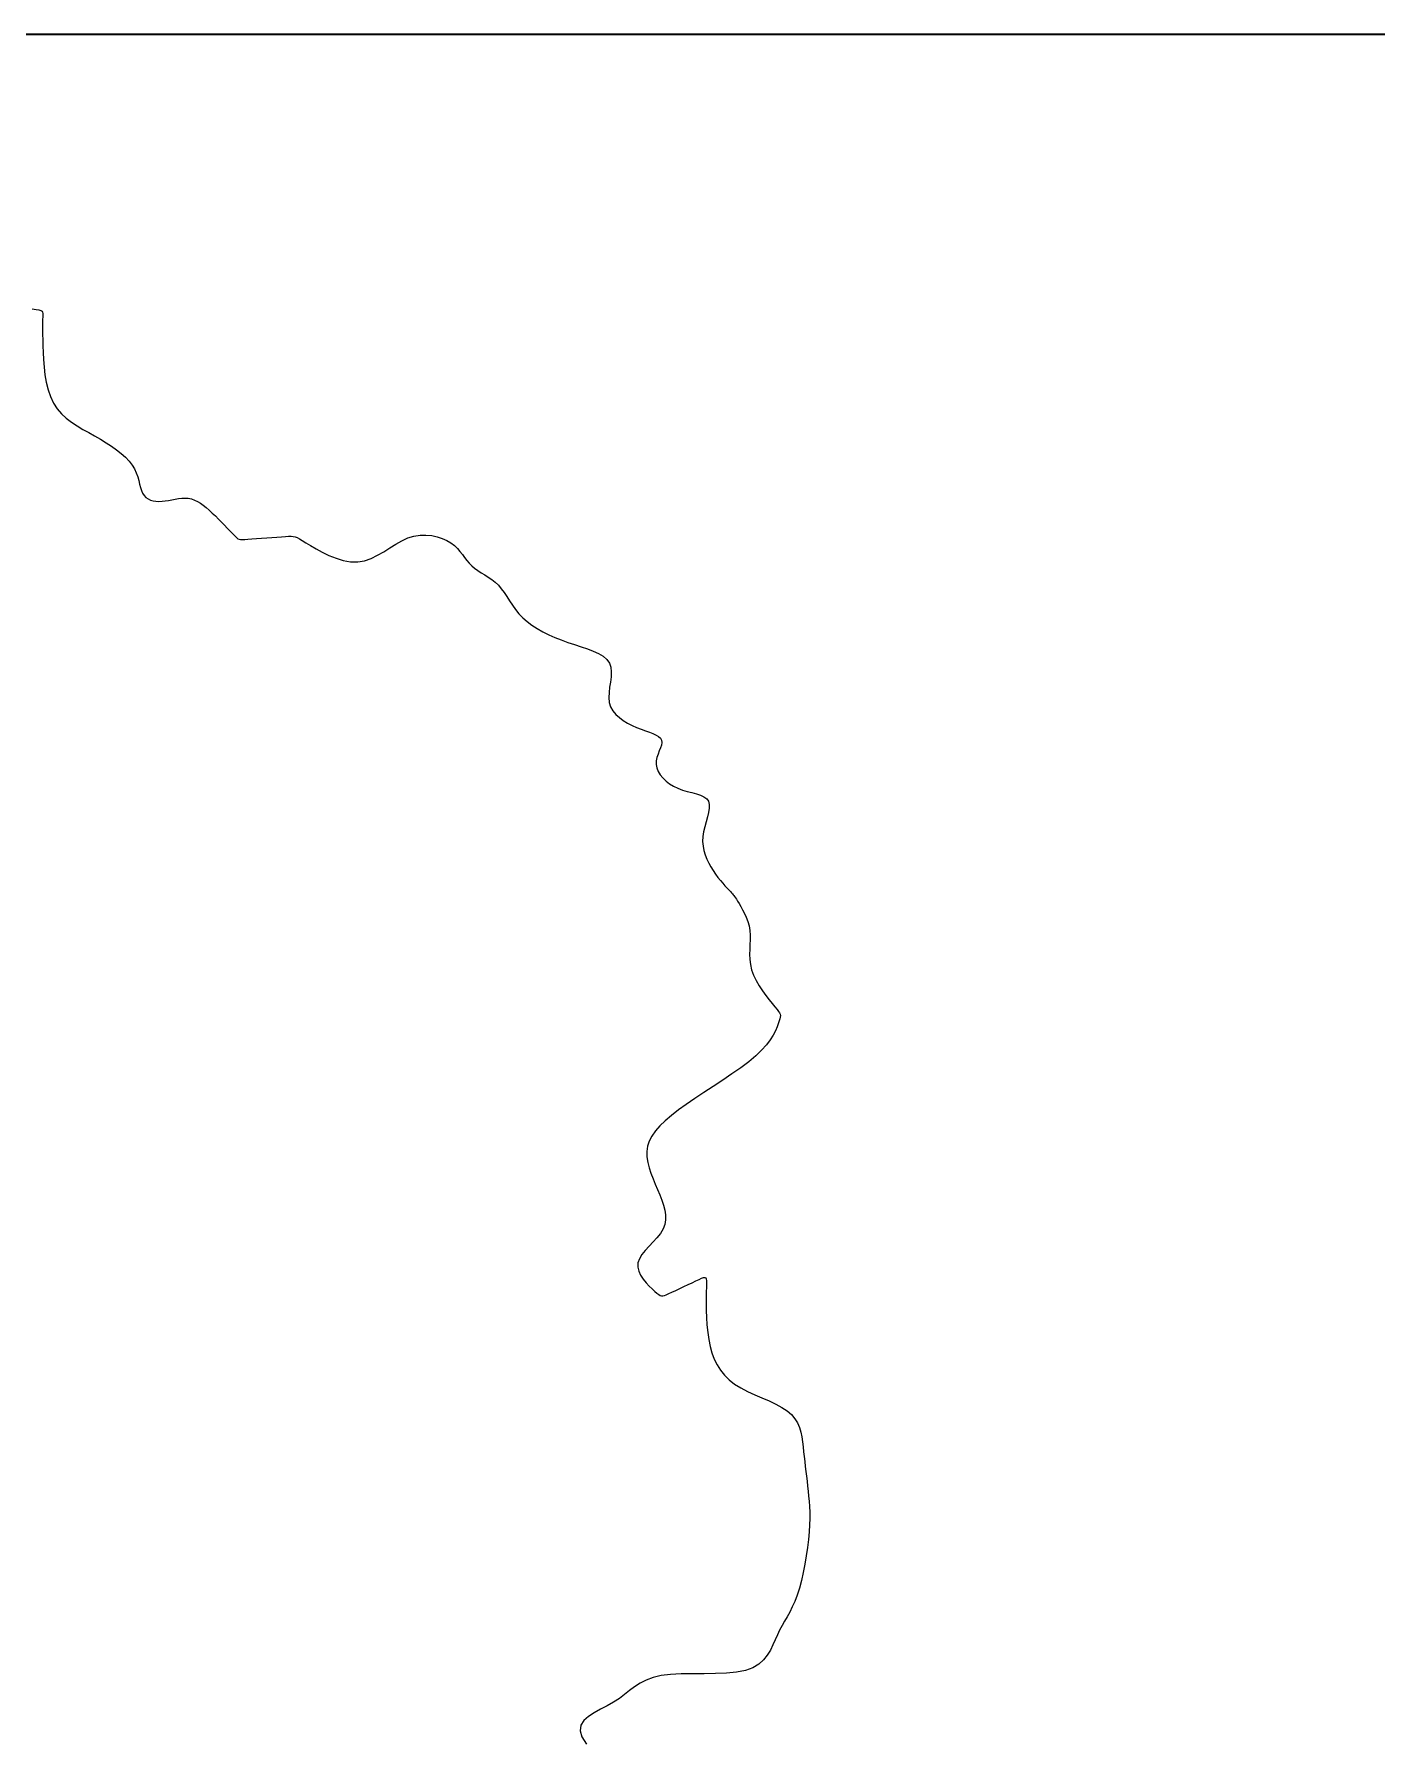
# Model space of a CAD drawing. Header units: feet. Extents: x 109753 to 150441, y 47761 to 75080.
# Drawn here: x 111404.34 to 111436.01, y 74657.27 to 74697.62 of the extents above; entities that cross this region are included whole.
import ezdxf

# ---------------------------------------------------------------- set-up
doc = ezdxf.new("R2010")
doc.units = ezdxf.units.FT
doc.header["$LTSCALE"] = 50
doc.header["$MEASUREMENT"] = 0
doc.layers.add('ELEVATION', color=95, linetype='Continuous', lineweight=35)
doc.layers.add('TREE', color=94, linetype='Continuous')

msp = doc.modelspace()

# ---------------------------------------------------------------- linework, layer by layer
at = {"layer": 'ELEVATION'}
msp.add_line((109753.152, 74697.62), (111618.664, 74697.62), dxfattribs=at)
at = {"layer": 'TREE'}
for p, q in [((111404.291, 74691.14), (111404.383, 74691.125)), ((111404.383, 74691.125), (111404.45, 74691.111)), ((111404.45, 74691.111), (111404.494, 74691.097)), ((111404.494, 74691.097), (111404.521, 74691.08)), ((111404.521, 74691.08), (111404.534, 74691.058)), ((111404.534, 74691.058), (111404.538, 74691.03)), ((111404.538, 74690.994), (111404.537, 74690.947)), ((111404.538, 74691.03), (111404.538, 74690.994)), ((111404.536, 74690.889), (111404.534, 74690.82)), ((111404.534, 74690.82), (111404.534, 74690.737)), ((111404.534, 74690.737), (111404.534, 74690.642)), ((111404.534, 74690.642), (111404.535, 74690.532)), ((111404.537, 74690.947), (111404.536, 74690.889)), ((111404.535, 74690.532), (111404.537, 74690.407)), ((111404.537, 74690.407), (111404.54, 74690.266)), ((111404.54, 74690.266), (111404.546, 74690.109)), ((111404.546, 74690.109), (111404.554, 74689.94)), ((111404.554, 74689.94), (111404.569, 74689.764)), ((111404.569, 74689.764), (111404.59, 74689.583)), ((111404.59, 74689.583), (111404.622, 74689.404)), ((111404.622, 74689.404), (111404.664, 74689.229)), ((111404.664, 74689.229), (111404.719, 74689.065)), ((111404.719, 74689.065), (111404.79, 74688.913)), ((111404.79, 74688.913), (111404.877, 74688.779)), ((111404.877, 74688.779), (111404.979, 74688.661)), ((111404.979, 74688.661), (111405.093, 74688.555)), ((111405.093, 74688.555), (111405.216, 74688.461)), ((111405.216, 74688.461), (111405.348, 74688.374)), ((111405.348, 74688.374), (111405.484, 74688.293)), ((111405.484, 74688.293), (111405.623, 74688.215)), ((111405.623, 74688.215), (111405.762, 74688.137)), ((111405.762, 74688.137), (111405.899, 74688.058)), ((111405.899, 74688.058), (111406.032, 74687.976)), ((111406.032, 74687.976), (111406.16, 74687.893)), ((111406.16, 74687.893), (111406.28, 74687.808)), ((111406.28, 74687.808), (111406.391, 74687.722)), ((111406.391, 74687.722), (111406.49, 74687.633)), ((111406.49, 74687.633), (111406.576, 74687.543)), ((111406.576, 74687.543), (111406.648, 74687.451)), ((111406.648, 74687.451), (111406.704, 74687.358)), ((111406.704, 74687.358), (111406.746, 74687.264)), ((111406.746, 74687.264), (111406.779, 74687.172)), ((111406.779, 74687.172), (111406.804, 74687.083)), ((111406.804, 74687.083), (111406.824, 74686.998)), ((111406.824, 74686.998), (111406.845, 74686.918)), ((111406.845, 74686.918), (111406.867, 74686.846)), ((111406.867, 74686.846), (111406.895, 74686.783)), ((111406.895, 74686.783), (111406.93, 74686.729)), ((111406.93, 74686.729), (111406.974, 74686.685)), ((111406.974, 74686.685), (111407.024, 74686.649)), ((111407.024, 74686.649), (111407.081, 74686.623)), ((111407.081, 74686.623), (111407.143, 74686.605)), ((111407.143, 74686.605), (111407.209, 74686.594)), ((111407.209, 74686.594), (111407.279, 74686.59)), ((111407.279, 74686.59), (111407.353, 74686.594)), ((111407.353, 74686.594), (111407.429, 74686.602)), ((111407.429, 74686.602), (111407.506, 74686.616)), ((111407.506, 74686.616), (111407.584, 74686.631)), ((111407.584, 74686.631), (111407.663, 74686.646)), ((111407.663, 74686.646), (111407.742, 74686.659)), ((111407.742, 74686.659), (111407.82, 74686.668)), ((111407.82, 74686.668), (111407.898, 74686.67)), ((111407.898, 74686.67), (111407.973, 74686.665)), ((111407.973, 74686.665), (111408.046, 74686.649)), ((111408.046, 74686.649), (111408.117, 74686.625)), ((111408.117, 74686.625), (111408.187, 74686.591)), ((111408.187, 74686.591), (111408.257, 74686.549)), ((111408.257, 74686.549), (111408.326, 74686.501)), ((111408.326, 74686.501), (111408.395, 74686.445)), ((111408.395, 74686.445), (111408.465, 74686.384)), ((111408.465, 74686.384), (111408.537, 74686.318)), ((111408.537, 74686.318), (111408.611, 74686.249)), ((111408.611, 74686.249), (111408.684, 74686.176)), ((111408.684, 74686.176), (111408.757, 74686.103)), ((111408.757, 74686.103), (111408.827, 74686.032)), ((111408.827, 74686.032), (111408.893, 74685.964)), ((111408.893, 74685.964), (111408.954, 74685.901)), ((111408.954, 74685.901), (111409.008, 74685.844)), ((111409.008, 74685.844), (111409.053, 74685.797)), ((111409.053, 74685.797), (111409.088, 74685.76)), ((111409.088, 74685.76), (111409.118, 74685.732)), ((111409.118, 74685.732), (111409.145, 74685.712)), ((111409.581, 74685.714), (111409.7, 74685.723)), ((111409.7, 74685.723), (111409.823, 74685.732)), ((111409.823, 74685.732), (111409.947, 74685.741)), ((111409.947, 74685.741), (111410.065, 74685.749)), ((111410.065, 74685.749), (111410.173, 74685.757)), ((111410.173, 74685.757), (111410.266, 74685.764)), ((111410.266, 74685.764), (111410.339, 74685.769)), ((111410.339, 74685.769), (111410.397, 74685.771)), ((111410.397, 74685.771), (111410.446, 74685.767)), ((111410.446, 74685.767), (111410.492, 74685.758)), ((111410.492, 74685.758), (111410.539, 74685.74)), ((111410.539, 74685.74), (111410.593, 74685.711)), ((111413.014, 74685.664), (111413.156, 74685.729)), ((111413.156, 74685.729), (111413.298, 74685.772)), ((111413.298, 74685.772), (111413.44, 74685.794)), ((111413.44, 74685.794), (111413.58, 74685.798)), ((111413.58, 74685.798), (111413.715, 74685.785)), ((111413.715, 74685.785), (111413.843, 74685.758)), ((111413.843, 74685.758), (111413.963, 74685.719)), ((111409.145, 74685.712), (111409.174, 74685.7)), ((111409.174, 74685.7), (111409.208, 74685.694)), ((111409.208, 74685.694), (111409.251, 74685.692)), ((111409.251, 74685.692), (111409.308, 74685.695)), ((111409.308, 74685.695), (111409.381, 74685.7)), ((111409.381, 74685.7), (111409.473, 74685.707)), ((111409.473, 74685.707), (111409.581, 74685.714)), ((111410.593, 74685.711), (111410.661, 74685.672)), ((111410.661, 74685.672), (111410.747, 74685.618)), ((111410.747, 74685.618), (111410.856, 74685.551)), ((111410.856, 74685.551), (111410.986, 74685.475)), ((111410.986, 74685.475), (111411.132, 74685.396)), ((111411.132, 74685.396), (111411.291, 74685.319)), ((111411.291, 74685.319), (111411.458, 74685.252)), ((111412.289, 74685.247), (111412.44, 74685.32)), ((111412.44, 74685.32), (111412.587, 74685.405)), ((111412.587, 74685.405), (111412.731, 74685.496)), ((111412.731, 74685.496), (111412.873, 74685.584)), ((111412.873, 74685.584), (111413.014, 74685.664)), ((111413.963, 74685.719), (111414.072, 74685.67)), ((111414.072, 74685.67), (111414.168, 74685.613)), ((111414.168, 74685.613), (111414.251, 74685.55)), ((111414.251, 74685.55), (111414.321, 74685.482)), ((111414.321, 74685.482), (111414.383, 74685.412)), ((111414.383, 74685.412), (111414.439, 74685.341)), ((111414.439, 74685.341), (111414.492, 74685.269)), ((111411.458, 74685.252), (111411.63, 74685.2)), ((111411.63, 74685.2), (111411.802, 74685.169)), ((111411.802, 74685.169), (111411.971, 74685.166)), ((111411.971, 74685.166), (111412.133, 74685.193)), ((111412.133, 74685.193), (111412.289, 74685.247)), ((111414.492, 74685.269), (111414.545, 74685.199)), ((111414.545, 74685.199), (111414.6, 74685.132)), ((111414.6, 74685.132), (111414.661, 74685.07)), ((111414.661, 74685.07), (111414.729, 74685.013)), ((111414.729, 74685.013), (111414.804, 74684.96)), ((111414.804, 74684.96), (111414.884, 74684.909)), ((111414.884, 74684.909), (111414.967, 74684.858)), ((111414.967, 74684.858), (111415.05, 74684.804)), ((111415.05, 74684.804), (111415.133, 74684.747)), ((111415.133, 74684.747), (111415.213, 74684.683)), ((111415.213, 74684.683), (111415.288, 74684.612)), ((111415.288, 74684.612), (111415.358, 74684.53)), ((111415.358, 74684.53), (111415.423, 74684.441)), ((111415.423, 74684.441), (111415.487, 74684.346)), ((111415.487, 74684.346), (111415.551, 74684.246)), ((111415.551, 74684.246), (111415.619, 74684.144)), ((111415.619, 74684.144), (111415.692, 74684.042)), ((111415.692, 74684.042), (111415.772, 74683.942)), ((111415.772, 74683.942), (111415.863, 74683.846)), ((111415.863, 74683.846), (111415.966, 74683.755)), ((111415.966, 74683.755), (111416.08, 74683.67)), ((111416.08, 74683.67), (111416.204, 74683.59)), ((111416.204, 74683.59), (111416.337, 74683.516)), ((111416.337, 74683.516), (111416.477, 74683.446)), ((111416.477, 74683.446), (111416.623, 74683.382)), ((111416.623, 74683.382), (111416.774, 74683.321)), ((111416.774, 74683.321), (111416.929, 74683.265)), ((111416.929, 74683.265), (111417.085, 74683.213)), ((111417.085, 74683.213), (111417.239, 74683.163)), ((111417.239, 74683.163), (111417.388, 74683.112)), ((111417.388, 74683.112), (111417.527, 74683.059)), ((111417.527, 74683.059), (111417.653, 74683.001)), ((111417.653, 74683.001), (111417.761, 74682.936)), ((111417.761, 74682.936), (111417.847, 74682.861)), ((111417.847, 74682.861), (111417.908, 74682.775)), ((111417.908, 74682.775), (111417.942, 74682.677)), ((111417.942, 74682.677), (111417.953, 74682.567)), ((111417.953, 74682.567), (111417.947, 74682.45)), ((111417.914, 74682.204), (111417.899, 74682.081)), ((111417.932, 74682.328), (111417.914, 74682.204)), ((111417.947, 74682.45), (111417.932, 74682.328)), ((111417.899, 74682.081), (111417.894, 74681.962)), ((111417.894, 74681.962), (111417.905, 74681.849)), ((111417.905, 74681.849), (111417.938, 74681.746)), ((111417.938, 74681.746), (111417.991, 74681.652)), ((111417.991, 74681.652), (111418.06, 74681.566)), ((111418.06, 74681.566), (111418.144, 74681.49)), ((111418.144, 74681.49), (111418.237, 74681.421)), ((111418.237, 74681.421), (111418.339, 74681.36)), ((111418.339, 74681.36), (111418.444, 74681.305)), ((111418.444, 74681.305), (111418.551, 74681.258)), ((111418.551, 74681.258), (111418.656, 74681.217)), ((111418.656, 74681.217), (111418.757, 74681.18)), ((111418.757, 74681.18), (111418.851, 74681.145)), ((111418.851, 74681.145), (111418.936, 74681.112)), ((111418.936, 74681.112), (111419.01, 74681.078)), ((111419.01, 74681.078), (111419.07, 74681.042)), ((111419.07, 74681.042), (111419.113, 74681.002)), ((111419.113, 74681.002), (111419.139, 74680.955)), ((111419.144, 74680.901), (111419.134, 74680.841)), ((111419.139, 74680.955), (111419.144, 74680.901)), ((111419.031, 74680.549), (111419.015, 74680.468)), ((111419.056, 74680.627), (111419.031, 74680.549)), ((111419.085, 74680.703), (111419.056, 74680.627)), ((111419.112, 74680.774), (111419.085, 74680.703)), ((111419.134, 74680.841), (111419.112, 74680.774)), ((111419.015, 74680.468), (111419.013, 74680.385)), ((111419.013, 74680.385), (111419.028, 74680.302)), ((111419.028, 74680.302), (111419.06, 74680.22)), ((111419.06, 74680.22), (111419.108, 74680.14)), ((111419.108, 74680.14), (111419.169, 74680.064)), ((111419.169, 74680.064), (111419.244, 74679.992)), ((111419.244, 74679.992), (111419.329, 74679.927)), ((111419.329, 74679.927), (111419.424, 74679.869)), ((111419.424, 74679.869), (111419.527, 74679.82)), ((111419.527, 74679.82), (111419.636, 74679.78)), ((111419.636, 74679.78), (111419.747, 74679.747)), ((111419.747, 74679.747), (111419.857, 74679.718)), ((111419.857, 74679.718), (111419.962, 74679.689)), ((111419.962, 74679.689), (111420.057, 74679.658)), ((111420.057, 74679.658), (111420.139, 74679.62)), ((111420.139, 74679.62), (111420.204, 74679.573)), ((111420.204, 74679.573), (111420.247, 74679.513)), ((111420.247, 74679.513), (111420.266, 74679.439)), ((111420.266, 74679.351), (111420.249, 74679.252)), ((111420.266, 74679.439), (111420.266, 74679.351)), ((111420.159, 74678.914), (111420.132, 74678.796)), ((111420.191, 74679.031), (111420.159, 74678.914)), ((111420.223, 74679.144), (111420.191, 74679.031)), ((111420.249, 74679.252), (111420.223, 74679.144)), ((111420.114, 74678.679), (111420.109, 74678.565)), ((111420.109, 74678.565), (111420.118, 74678.455)), ((111420.132, 74678.796), (111420.114, 74678.679)), ((111420.118, 74678.455), (111420.138, 74678.349)), ((111420.138, 74678.349), (111420.168, 74678.247)), ((111420.168, 74678.247), (111420.206, 74678.149)), ((111420.206, 74678.149), (111420.252, 74678.055)), ((111420.252, 74678.055), (111420.302, 74677.964)), ((111420.302, 74677.964), (111420.357, 74677.878)), ((111420.357, 74677.878), (111420.413, 74677.796)), ((111420.413, 74677.796), (111420.47, 74677.718)), ((111420.47, 74677.718), (111420.527, 74677.646)), ((111420.527, 74677.646), (111420.583, 74677.58)), ((111420.583, 74677.58), (111420.635, 74677.519)), ((111420.635, 74677.519), (111420.684, 74677.466)), ((111420.684, 74677.466), (111420.726, 74677.42)), ((111420.726, 74677.42), (111420.762, 74677.382)), ((111420.762, 74677.382), (111420.791, 74677.352)), ((111420.791, 74677.352), (111420.813, 74677.327)), ((111420.813, 74677.327), (111420.832, 74677.306)), ((111420.832, 74677.306), (111420.848, 74677.286)), ((111420.848, 74677.286), (111420.864, 74677.263)), ((111420.864, 74677.263), (111420.882, 74677.236)), ((111420.882, 74677.236), (111420.905, 74677.201)), ((111420.905, 74677.201), (111420.933, 74677.156)), ((111420.933, 74677.156), (111420.968, 74677.1)), ((111420.968, 74677.1), (111421.009, 74677.032)), ((111421.009, 74677.032), (111421.052, 74676.954)), ((111421.052, 74676.954), (111421.096, 74676.868)), ((111421.096, 74676.868), (111421.137, 74676.775)), ((111421.137, 74676.775), (111421.174, 74676.675)), ((111421.174, 74676.675), (111421.203, 74676.572)), ((111421.203, 74676.572), (111421.223, 74676.465)), ((111421.223, 74676.465), (111421.231, 74676.356)), ((111421.225, 74676.133), (111421.219, 74676.018)), ((111421.23, 74676.245), (111421.225, 74676.133)), ((111421.231, 74676.356), (111421.23, 74676.245)), ((111421.219, 74676.018), (111421.216, 74675.902)), ((111421.216, 74675.902), (111421.22, 74675.783)), ((111421.22, 74675.783), (111421.234, 74675.661)), ((111421.234, 74675.661), (111421.264, 74675.537)), ((111421.264, 74675.537), (111421.31, 74675.411)), ((111421.31, 74675.411), (111421.371, 74675.285)), ((111421.371, 74675.285), (111421.443, 74675.161)), ((111421.443, 74675.161), (111421.52, 74675.042)), ((111421.52, 74675.042), (111421.6, 74674.93)), ((111421.6, 74674.93), (111421.679, 74674.828)), ((111421.679, 74674.828), (111421.751, 74674.738)), ((111421.751, 74674.738), (111421.813, 74674.662)), ((111421.813, 74674.662), (111421.863, 74674.602)), ((111421.863, 74674.602), (111421.899, 74674.555)), ((111421.899, 74674.555), (111421.924, 74674.518)), ((111421.924, 74674.518), (111421.938, 74674.485)), ((111421.938, 74674.485), (111421.943, 74674.454)), ((111421.943, 74674.454), (111421.94, 74674.42)), ((111421.826, 74674.097), (111421.773, 74673.996)), ((111421.865, 74674.186), (111421.826, 74674.097)), ((111421.894, 74674.264), (111421.865, 74674.186)), ((111421.915, 74674.328), (111421.894, 74674.264)), ((111421.93, 74674.379), (111421.915, 74674.328)), ((111421.94, 74674.42), (111421.93, 74674.379)), ((111421.501, 74673.639), (111421.362, 74673.505)), ((111421.614, 74673.766), (111421.501, 74673.639)), ((111421.703, 74673.885), (111421.614, 74673.766)), ((111421.773, 74673.996), (111421.703, 74673.885)), ((111421.007, 74673.224), (111420.8, 74673.078)), ((111421.196, 74673.367), (111421.007, 74673.224)), ((111421.362, 74673.505), (111421.196, 74673.367)), ((111420.582, 74672.931), (111420.36, 74672.785)), ((111420.8, 74673.078), (111420.582, 74672.931)), ((111419.922, 74672.497), (111419.72, 74672.359)), ((111420.137, 74672.64), (111419.922, 74672.497)), ((111420.36, 74672.785), (111420.137, 74672.64)), ((111419.37, 74672.099), (111419.224, 74671.974)), ((111419.535, 74672.227), (111419.37, 74672.099)), ((111419.72, 74672.359), (111419.535, 74672.227)), ((111418.911, 74671.612), (111418.849, 74671.492)), ((111418.994, 74671.732), (111418.911, 74671.612)), ((111419.099, 74671.853), (111418.994, 74671.732)), ((111419.224, 74671.974), (111419.099, 74671.853)), ((111418.81, 74671.37), (111418.792, 74671.245)), ((111418.792, 74671.245), (111418.795, 74671.119)), ((111418.849, 74671.492), (111418.81, 74671.37)), ((111418.795, 74671.119), (111418.813, 74670.991)), ((111418.813, 74670.991), (111418.846, 74670.862)), ((111418.846, 74670.862), (111418.888, 74670.732)), ((111418.888, 74670.732), (111418.938, 74670.603)), ((111418.938, 74670.603), (111418.992, 74670.475)), ((111418.992, 74670.475), (111419.047, 74670.349)), ((111419.047, 74670.349), (111419.1, 74670.224)), ((111419.1, 74670.224), (111419.148, 74670.102)), ((111419.148, 74670.102), (111419.188, 74669.982)), ((111419.188, 74669.982), (111419.218, 74669.864)), ((111419.235, 74669.636), (111419.216, 74669.526)), ((111419.218, 74669.864), (111419.235, 74669.749)), ((111419.235, 74669.749), (111419.235, 74669.636)), ((111419.031, 74669.212), (111418.939, 74669.111)), ((111419.112, 74669.314), (111419.031, 74669.212)), ((111419.176, 74669.419), (111419.112, 74669.314)), ((111419.216, 74669.526), (111419.176, 74669.419)), ((111418.675, 74668.815), (111418.615, 74668.717)), ((111418.754, 74668.913), (111418.675, 74668.815)), ((111418.845, 74669.012), (111418.754, 74668.913)), ((111418.939, 74669.111), (111418.845, 74669.012)), ((111418.58, 74668.619), (111418.576, 74668.52)), ((111418.576, 74668.52), (111418.6, 74668.422)), ((111418.615, 74668.717), (111418.58, 74668.619)), ((111418.6, 74668.422), (111418.645, 74668.327)), ((111418.645, 74668.327), (111418.705, 74668.235)), ((111418.705, 74668.235), (111418.774, 74668.15)), ((111418.774, 74668.15), (111418.847, 74668.072)), ((111418.847, 74668.072), (111418.918, 74668.004)), ((111418.918, 74668.004), (111418.981, 74667.946)), ((111419.385, 74667.928), (111419.473, 74667.969)), ((111419.473, 74667.969), (111419.568, 74668.013)), ((111419.568, 74668.013), (111419.668, 74668.06)), ((111419.668, 74668.06), (111419.768, 74668.107)), ((111419.768, 74668.107), (111419.864, 74668.151)), ((111419.864, 74668.151), (111419.951, 74668.192)), ((111419.951, 74668.192), (111420.026, 74668.227)), ((111420.026, 74668.227), (111420.085, 74668.254)), ((111420.085, 74668.254), (111420.129, 74668.271)), ((111420.129, 74668.271), (111420.161, 74668.276)), ((111420.161, 74668.276), (111420.181, 74668.266)), ((111420.181, 74668.266), (111420.194, 74668.241)), ((111420.194, 74668.241), (111420.199, 74668.197)), ((111420.197, 74668.045), (111420.195, 74667.935)), ((111420.2, 74668.133), (111420.197, 74668.045)), ((111420.199, 74668.197), (111420.2, 74668.133)), ((111418.981, 74667.946), (111419.031, 74667.902)), ((111419.031, 74667.902), (111419.071, 74667.869)), ((111419.071, 74667.869), (111419.104, 74667.848)), ((111419.104, 74667.848), (111419.135, 74667.837)), ((111419.135, 74667.837), (111419.167, 74667.838)), ((111419.167, 74667.838), (111419.205, 74667.847)), ((111419.205, 74667.847), (111419.251, 74667.866)), ((111419.251, 74667.866), (111419.31, 74667.893)), ((111419.31, 74667.893), (111419.385, 74667.928)), ((111420.192, 74667.803), (111420.191, 74667.655)), ((111420.191, 74667.655), (111420.193, 74667.494)), ((111420.195, 74667.935), (111420.192, 74667.803)), ((111420.193, 74667.494), (111420.199, 74667.325)), ((111420.199, 74667.325), (111420.21, 74667.152)), ((111420.21, 74667.152), (111420.227, 74666.978)), ((111420.227, 74666.978), (111420.252, 74666.809)), ((111420.252, 74666.809), (111420.285, 74666.647)), ((111420.285, 74666.647), (111420.328, 74666.493)), ((111420.328, 74666.493), (111420.382, 74666.347)), ((111420.382, 74666.347), (111420.448, 74666.211)), ((111420.448, 74666.211), (111420.528, 74666.083)), ((111420.528, 74666.083), (111420.623, 74665.964)), ((111420.623, 74665.964), (111420.734, 74665.855)), ((111420.734, 74665.855), (111420.863, 74665.755)), ((111420.863, 74665.755), (111421.01, 74665.665)), ((111421.01, 74665.665), (111421.17, 74665.583)), ((111421.17, 74665.583), (111421.338, 74665.506)), ((111421.338, 74665.506), (111421.508, 74665.432)), ((111421.508, 74665.432), (111421.675, 74665.359)), ((111421.675, 74665.359), (111421.834, 74665.285)), ((111421.834, 74665.285), (111421.979, 74665.208)), ((111421.979, 74665.208), (111422.104, 74665.126)), ((111422.104, 74665.126), (111422.205, 74665.037)), ((111422.205, 74665.037), (111422.285, 74664.94)), ((111422.285, 74664.94), (111422.346, 74664.839)), ((111422.346, 74664.839), (111422.391, 74664.732)), ((111422.391, 74664.732), (111422.424, 74664.622)), ((111422.424, 74664.622), (111422.447, 74664.509)), ((111422.447, 74664.509), (111422.464, 74664.394)), ((111422.464, 74664.394), (111422.478, 74664.278)), ((111422.478, 74664.278), (111422.491, 74664.161)), ((111422.491, 74664.161), (111422.505, 74664.045)), ((111422.505, 74664.045), (111422.518, 74663.929)), ((111422.518, 74663.929), (111422.531, 74663.813)), ((111422.531, 74663.813), (111422.545, 74663.697)), ((111422.545, 74663.697), (111422.558, 74663.581)), ((111422.558, 74663.581), (111422.571, 74663.464)), ((111422.571, 74663.464), (111422.585, 74663.348)), ((111422.585, 74663.348), (111422.598, 74663.232)), ((111422.598, 74663.232), (111422.61, 74663.114)), ((111422.61, 74663.114), (111422.621, 74662.992)), ((111422.621, 74662.992), (111422.63, 74662.865)), ((111422.63, 74662.865), (111422.635, 74662.73)), ((111422.635, 74662.73), (111422.635, 74662.587)), ((111422.631, 74662.433), (111422.621, 74662.267)), ((111422.635, 74662.587), (111422.631, 74662.433)), ((111422.605, 74662.087), (111422.583, 74661.897)), ((111422.621, 74662.267), (111422.605, 74662.087)), ((111422.554, 74661.701), (111422.52, 74661.503)), ((111422.583, 74661.897), (111422.554, 74661.701)), ((111422.438, 74661.118), (111422.39, 74660.939)), ((111422.482, 74661.307), (111422.438, 74661.118)), ((111422.52, 74661.503), (111422.482, 74661.307)), ((111422.338, 74660.775), (111422.282, 74660.628)), ((111422.39, 74660.939), (111422.338, 74660.775)), ((111422.164, 74660.377), (111422.103, 74660.265)), ((111422.224, 74660.496), (111422.164, 74660.377)), ((111422.282, 74660.628), (111422.224, 74660.496)), ((111421.925, 74659.95), (111421.871, 74659.839)), ((111421.983, 74660.055), (111421.925, 74659.95)), ((111422.042, 74660.16), (111421.983, 74660.055)), ((111422.103, 74660.265), (111422.042, 74660.16)), ((111421.766, 74659.599), (111421.706, 74659.476)), ((111421.819, 74659.721), (111421.766, 74659.599)), ((111421.871, 74659.839), (111421.819, 74659.721)), ((111421.433, 74659.147), (111421.293, 74659.063)), ((111421.545, 74659.246), (111421.433, 74659.147)), ((111421.634, 74659.357), (111421.545, 74659.246)), ((111421.706, 74659.476), (111421.634, 74659.357)), ((111418.632, 74658.697), (111418.504, 74658.613)), ((111418.774, 74658.771), (111418.632, 74658.697)), ((111418.938, 74658.833), (111418.774, 74658.771)), ((111419.13, 74658.877), (111418.938, 74658.833)), ((111419.353, 74658.904), (111419.13, 74658.877)), ((111419.603, 74658.917), (111419.353, 74658.904)), ((111419.868, 74658.921), (111419.603, 74658.917)), ((111420.141, 74658.921), (111419.868, 74658.921)), ((111420.411, 74658.924), (111420.141, 74658.921)), ((111420.671, 74658.934), (111420.411, 74658.924)), ((111420.91, 74658.958), (111420.671, 74658.934)), ((111421.119, 74658.999), (111420.91, 74658.958)), ((111421.293, 74659.063), (111421.119, 74658.999)), ((111418.144, 74658.336), (111418.009, 74658.246)), ((111418.267, 74658.43), (111418.144, 74658.336)), ((111418.385, 74658.523), (111418.267, 74658.43)), ((111418.504, 74658.613), (111418.385, 74658.523)), ((111417.412, 74657.91), (111417.303, 74657.813)), ((111417.549, 74657.998), (111417.412, 74657.91)), ((111417.701, 74658.081), (111417.549, 74657.998)), ((111417.858, 74658.162), (111417.701, 74658.081)), ((111418.009, 74658.246), (111417.858, 74658.162)), ((111417.234, 74657.703), (111417.215, 74657.576)), ((111417.215, 74657.576), (111417.258, 74657.429)), ((111417.303, 74657.813), (111417.234, 74657.703)), ((111417.258, 74657.429), (111417.371, 74657.259))]:
    msp.add_line(p, q, dxfattribs=at)

doc.saveas('drawing.dxf')
